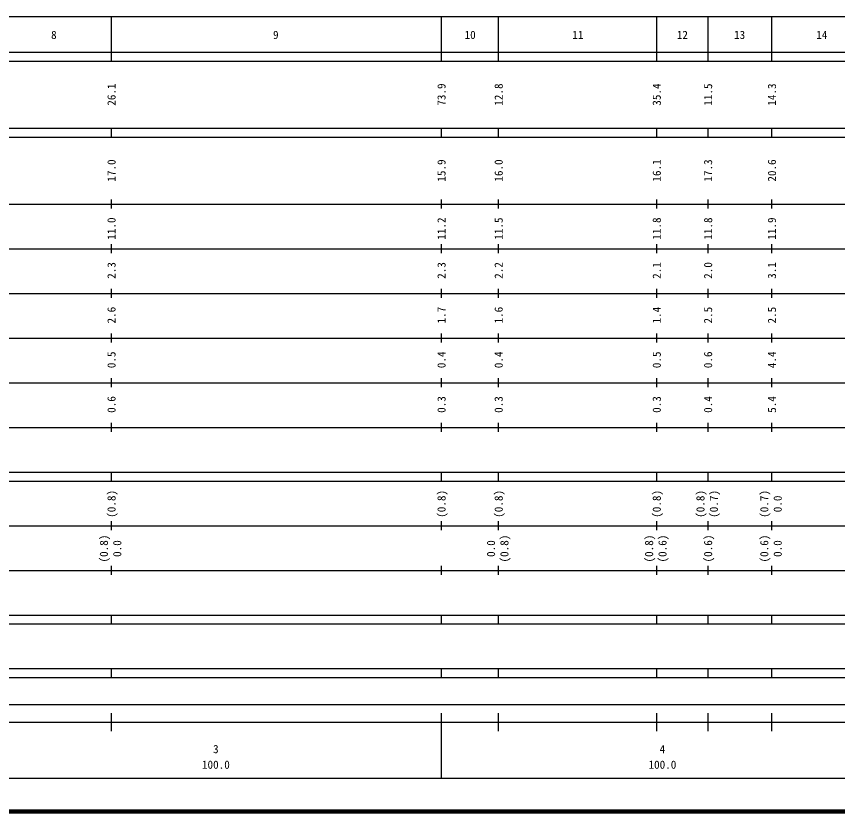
# Model space of a CAD drawing. Units: millimetres on the paper, enlarged 1000 times. Extents: x 40000 to 680000, y 20000 to 380000.
# Drawn here: x 272816 to 456703, y 20000 to 198000 of the extents above; entities that cross this region are included whole.
import ezdxf
from ezdxf.enums import TextEntityAlignment as Align

# ---------------------------------------------------------------- set-up
doc = ezdxf.new("R2010")
doc.units = ezdxf.units.MM
doc.header["$LTSCALE"] = 1000
doc.layers.add('M-TTL', color=2, linetype='Continuous', lineweight=140)
doc.layers.add('M-TTL-BAND', color=7, linetype='Continuous', lineweight=25)
doc.styles.add('ＭＳ ゴシック', font='')
doc.styles.get('ＭＳ ゴシック').set_extended_font_data('MS Gothic')

msp = doc.modelspace()

# ---------------------------------------------------------------- linework, layer by layer
at = {"layer": 'M-TTL'}
msp.add_line((40000, 20000), (680000, 20000), dxfattribs=at)
at = {"layer": 'M-TTL-BAND'}
for p, q in [((68000, 198000), (579000, 198000)), ((294100, 188000), (294100, 198000)), ((368000, 188000), (368000, 198000)), ((380800, 188000), (380800, 198000)), ((416200, 188000), (416200, 198000)), ((427700, 188000), (427700, 198000)), ((442000, 188000), (442000, 198000)), ((40000, 190000), (579000, 190000)), ((40000, 188000), (579000, 188000)), ((40000, 173000), (579000, 173000)), ((294100, 171000), (294100, 173000)), ((368000, 171000), (368000, 173000)), ((380800, 171000), (380800, 173000)), ((416200, 171000), (416200, 173000)), ((427700, 171000), (427700, 173000)), ((442000, 171000), (442000, 173000)), ((40000, 171000), (579000, 171000)), ((294100, 155000), (294100, 157000)), ((368000, 155000), (368000, 157000)), ((380800, 155000), (380800, 157000)), ((416200, 155000), (416200, 157000)), ((427700, 155000), (427700, 157000)), ((442000, 155000), (442000, 157000)), ((40000, 156000), (579000, 156000)), ((46000, 146000), (579000, 146000)), ((294100, 145000), (294100, 147000)), ((368000, 145000), (368000, 147000)), ((380800, 145000), (380800, 147000)), ((416200, 145000), (416200, 147000)), ((427700, 145000), (427700, 147000)), ((442000, 145000), (442000, 147000)), ((294100, 135000), (294100, 137000)), ((368000, 135000), (368000, 137000)), ((380800, 135000), (380800, 137000)), ((416200, 135000), (416200, 137000)), ((427700, 135000), (427700, 137000)), ((442000, 135000), (442000, 137000)), ((52000, 136000), (579000, 136000)), ((294100, 125000), (294100, 127000)), ((368000, 125000), (368000, 127000)), ((380800, 125000), (380800, 127000)), ((416200, 125000), (416200, 127000)), ((427700, 125000), (427700, 127000)), ((442000, 125000), (442000, 127000)), ((46000, 126000), (579000, 126000)), ((52000, 116000), (579000, 116000)), ((294100, 115000), (294100, 117000)), ((368000, 115000), (368000, 117000)), ((380800, 115000), (380800, 117000)), ((416200, 115000), (416200, 117000)), ((427700, 115000), (427700, 117000)), ((442000, 115000), (442000, 117000)), ((294100, 105000), (294100, 107000)), ((368000, 105000), (368000, 107000)), ((380800, 105000), (380800, 107000)), ((416200, 105000), (416200, 107000)), ((427700, 105000), (427700, 107000)), ((442000, 105000), (442000, 107000)), ((46000, 106000), (579000, 106000)), ((40000, 96000), (579000, 96000)), ((294100, 94000), (294100, 96000)), ((368000, 94000), (368000, 96000)), ((380800, 94000), (380800, 96000)), ((416200, 94000), (416200, 96000)), ((427700, 94000), (427700, 96000)), ((442000, 94000), (442000, 96000)), ((40000, 94000), (579000, 94000)), ((294100, 83000), (294100, 85000)), ((368000, 83000), (368000, 85000)), ((380800, 83000), (380800, 85000)), ((416200, 83000), (416200, 85000)), ((427700, 83000), (427700, 85000)), ((442000, 83000), (442000, 85000)), ((49000, 84000), (579000, 84000)), ((40000, 74000), (579000, 74000)), ((294100, 73000), (294100, 75000)), ((368000, 73000), (368000, 75000)), ((380800, 73000), (380800, 75000)), ((416200, 73000), (416200, 75000)), ((427700, 73000), (427700, 75000)), ((442000, 73000), (442000, 75000)), ((40000, 64000), (579000, 64000)), ((294100, 62000), (294100, 64000)), ((368000, 62000), (368000, 64000)), ((380800, 62000), (380800, 64000)), ((416200, 62000), (416200, 64000)), ((427700, 62000), (427700, 64000)), ((442000, 62000), (442000, 64000)), ((40000, 62000), (579000, 62000)), ((40000, 52000), (579000, 52000)), ((294100, 50000), (294100, 52000)), ((368000, 50000), (368000, 52000)), ((380800, 50000), (380800, 52000)), ((416200, 50000), (416200, 52000)), ((427700, 50000), (427700, 52000)), ((442000, 50000), (442000, 52000)), ((40000, 50000), (579000, 50000)), ((71000, 44000), (565498, 44000)), ((294100, 38000), (294100, 42000)), ((368000, 27500), (368000, 42000)), ((380800, 38000), (380800, 42000)), ((416200, 38000), (416200, 42000)), ((427700, 38000), (427700, 42000)), ((442000, 38000), (442000, 42000)), ((40000, 40000), (579000, 40000)), ((68000, 27500), (579000, 27500))]:
    msp.add_line(p, q, dxfattribs=at)

# ---------------------------------------------------------------- texts
at = {"layer": 'M-TTL-BAND', "style": 'ＭＳ ゴシック'}
for s, p in [('8', (281208, 192405)), ('9', (330899, 192405)), ('10', (374425, 192405)), ('11', (398542, 192405)), ('12', (421941, 192405)), ('13', (434769, 192405)), ('14', (453178, 192405)), ('3', (317481, 32523)), ('4', (417481, 32523)), ('100.0', (317481, 29033)), ('100.0', (417481, 29033))]:
    msp.add_text(s, height=1833, dxfattribs=at).set_placement(p, align=Align.BOTTOM_CENTER)
for s, p in [('26.1', (294100, 183000)), ('73.9', (368000, 183000)), ('12.8', (380800, 183000)), ('35.4', (416200, 183000)), ('11.5', (427700, 183000)), ('14.3', (442000, 183000)), ('17.0', (294100, 166000)), ('15.9', (368000, 166000)), ('16.0', (380800, 166000)), ('16.1', (416200, 166000)), ('17.3', (427700, 166000)), ('20.6', (442000, 166000)), ('11.0', (294100, 153000)), ('11.2', (368000, 153000)), ('11.5', (380800, 153000)), ('11.8', (416200, 153000)), ('11.8', (427700, 153000)), ('11.9', (442000, 153000)), ('2.3', (294100, 143000)), ('2.3', (368000, 143000)), ('2.2', (380800, 143000)), ('2.1', (416200, 143000)), ('2.0', (427700, 143000)), ('3.1', (442000, 143000)), ('2.6', (294100, 133000)), ('1.7', (368000, 133000)), ('1.6', (380800, 133000)), ('1.4', (416200, 133000)), ('2.5', (427700, 133000)), ('2.5', (442000, 133000)), ('0.5', (294100, 123000)), ('0.4', (368000, 123000)), ('0.4', (380800, 123000)), ('0.5', (416200, 123000)), ('0.6', (427700, 123000)), ('4.4', (442000, 123000)), ('0.6', (294100, 113000)), ('0.3', (368000, 113000)), ('0.3', (380800, 113000)), ('0.3', (416200, 113000)), ('0.4', (427700, 113000)), ('5.4', (442000, 113000)), ('(0.8)', (294100, 92000)), ('(0.8)', (368000, 92000)), ('(0.8)', (380800, 92000)), ('(0.8)', (416200, 92000)), ('(0.6)', (427700, 82000))]:
    msp.add_text(s, height=1833, rotation=90, dxfattribs=at).set_placement(p, align=Align.MIDDLE_RIGHT)
for s, p in [('(0.8)', (427450, 88875)), ('(0.7)', (430450, 88875)), ('(0.7)', (441750, 88875)), ('0.0', (444750, 88875)), ('(0.8)', (293850, 78875)), ('(0.8)', (383550, 78875)), ('(0.8)', (415950, 78875)), ('(0.6)', (418950, 78875)), ('(0.6)', (441750, 78875)), ('0.0', (296850, 78875)), ('0.0', (380550, 78875)), ('0.0', (444750, 78875))]:
    msp.add_text(s, height=1833, rotation=90, dxfattribs=at).set_placement(p, align=Align.BOTTOM_CENTER)

doc.saveas('drawing.dxf')
